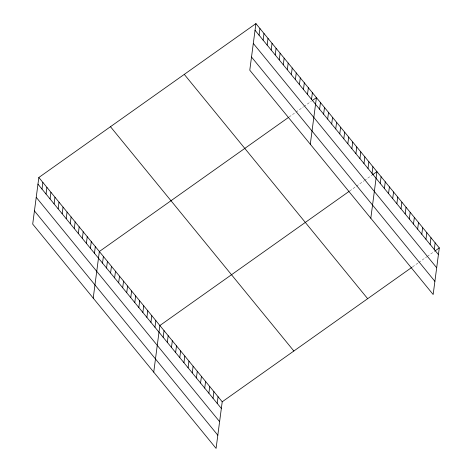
<?xml version="1.0" encoding="UTF-8"?>
<svg xmlns="http://www.w3.org/2000/svg" width="472" height="472" viewBox="0 0 472 472"><rect width="100%" height="100%" fill="white"/><g stroke="black" fill="none" stroke-linecap="round" stroke-linejoin="round"><path stroke-width="0.35" stroke-dasharray="2.36 1.77" d="M289.141 116.967L295.395 112.531M295.962 112.13L303.354 106.89M303.921 106.489L311.313 101.25M349.658 190.989L355.912 186.552M356.478 186.151L363.871 180.912M364.437 180.51L371.83 175.271M412.575 266.851L418.263 262.815M418.829 262.414L426.788 256.774M427.361 256.367L434.181 251.535"/><path stroke-width="0.71" d="M38.84 177.49L32.704 224.094L216.082 448.4L222.218 401.796L38.84 177.49L255.918 23.6L439.296 247.906L433.16 294.51L249.782 70.204L255.918 23.6M41.996 189.083L42.875 182.422M46.032 194.016L46.905 187.355M50.067 198.954L50.941 192.293M54.097 203.886L54.976 197.225M58.133 208.825L59.012 202.163M62.168 213.757L63.047 207.096M66.204 218.689L67.077 212.028M70.239 223.628L71.113 216.967M74.269 228.56L75.148 221.899M78.305 233.498L79.184 226.837M82.34 238.431L83.219 231.77M86.376 243.363L87.249 236.702M90.412 248.302L91.285 241.64M94.441 253.234L95.32 246.573M93.22 298.115L99.356 251.511L288.575 117.369M102.512 263.105L103.392 256.443M106.548 268.037L107.421 261.376M110.584 272.975L111.457 266.314M114.613 277.908L115.492 271.247M118.649 282.84L119.528 276.179M122.685 287.778L123.564 281.117M126.72 292.711L127.593 286.05M130.756 297.649L131.629 290.988M134.785 302.582L135.665 295.92M138.821 307.514L139.7 300.853M142.857 312.452L143.736 305.791M146.892 317.385L147.765 310.723M150.922 322.323L151.801 315.662M154.958 327.255L155.837 320.594M153.736 372.137L159.872 325.527L349.091 191.39M163.153 337.273L164.026 330.612M167.306 342.359L168.185 335.698M171.466 347.445L172.339 340.784M175.619 352.525L176.498 345.864M179.779 357.611L180.652 350.95M183.932 362.697L184.812 356.036M188.092 367.782L188.965 361.121M192.246 372.862L193.125 366.201M196.405 377.948L197.278 371.287M200.559 383.034L201.438 376.373M204.718 388.12L205.591 381.459M208.872 393.2L209.751 386.538M259.075 35.194L259.948 28.532M213.031 398.285L213.904 391.624M263.105 40.132L263.984 33.471M217.185 403.371L218.064 396.71M267.14 45.064L268.019 38.403M271.176 50.002L272.055 43.341M275.211 54.935L276.085 48.274M279.247 59.867L280.12 53.206M283.277 64.806L284.156 58.144M287.312 69.738L288.191 63.077M291.348 74.676L292.227 68.015M295.383 79.609L296.257 72.948M299.419 84.541L300.292 77.88M303.449 89.479L304.328 82.818M307.484 94.412L308.363 87.751M311.52 99.344L312.399 92.689M310.293 144.225L316.429 97.621L312.452 100.442M319.591 109.215L320.464 102.554M323.621 114.153L324.5 107.492M327.656 119.086L328.536 112.424M331.692 124.018L332.571 117.357M335.728 128.956L336.601 122.295M339.763 133.889L340.637 127.228M343.793 138.827L344.672 132.166M347.829 143.759L348.708 137.098M351.864 148.692L352.743 142.031M355.9 153.63L356.773 146.969M359.935 158.562L360.809 151.901M363.965 163.501L364.844 156.84M368.001 168.433L368.88 161.772M372.036 173.366L372.915 166.704M370.809 218.247L376.945 171.643L372.396 174.864M380.226 183.39L381.105 176.729M384.385 188.47L385.258 181.808M388.539 193.555L389.418 186.894M392.698 198.641L393.571 191.98M396.852 203.721L397.731 197.06M401.011 208.807L401.884 202.146M405.165 213.893L406.044 207.232M409.324 218.978L410.203 212.317M413.478 224.058L414.357 217.397M417.637 229.144L418.517 222.483M421.791 234.23L422.67 227.569M425.95 239.316L426.83 232.655M430.104 244.396L430.983 237.735M434.264 249.482L435.143 242.82M222.218 401.796L412.009 267.252M434.747 251.128L439.296 247.906M255.039 30.261L438.417 254.567M253.305 43.442L436.683 267.748M251.517 57.023L434.895 281.33M184.281 74.381L367.664 298.688M110.472 126.702L293.855 351.009M37.961 184.151L221.344 408.451M36.226 197.331L219.61 421.638M34.438 210.913L217.822 435.219"/></g></svg>
